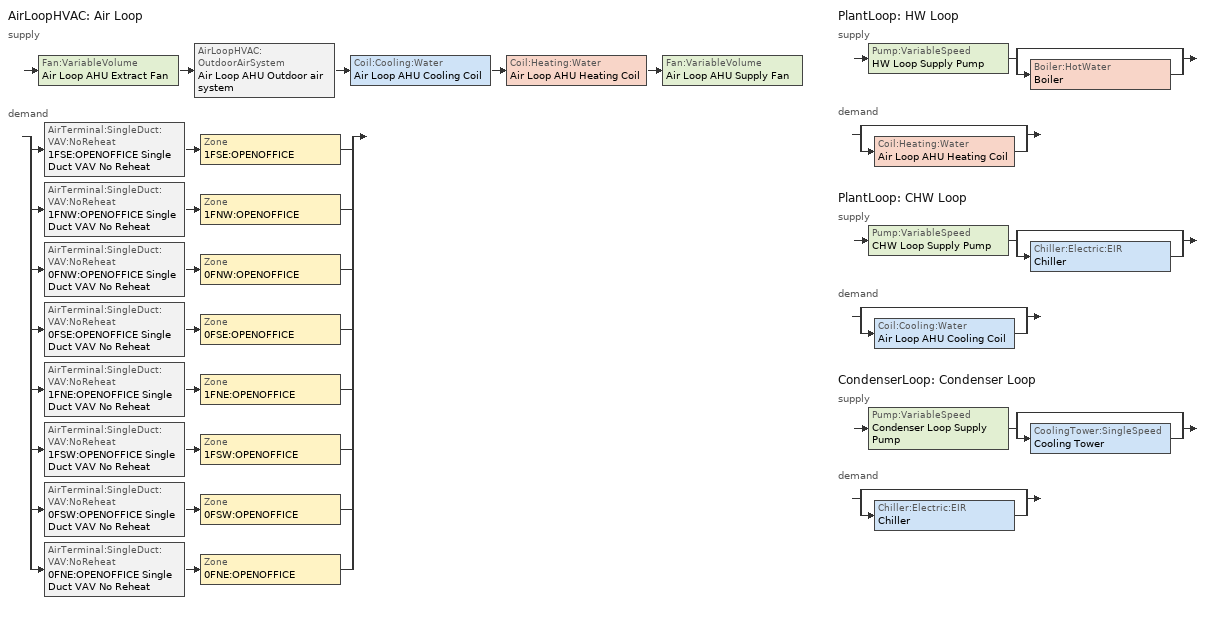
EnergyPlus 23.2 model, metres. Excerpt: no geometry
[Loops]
AirLoopHVAC 'Air Loop'
 supply: Fan:VariableVolume 'Air Loop AHU Extract Fan' > AirLoopHVAC:OutdoorAirSystem 'Air Loop AHU Outdoor air system' > Coil:Cooling:Water 'Air Loop AHU Cooling Coil' > Coil:Heating:Water 'Air Loop AHU Heating Coil' > Fan:VariableVolume 'Air Loop AHU Supply Fan'
 demand: split
  | AirTerminal:SingleDuct:VAV:NoReheat '1FSE:OPENOFFICE Single Duct VAV No Reheat' > Zone '1FSE:OPENOFFICE'
  | AirTerminal:SingleDuct:VAV:NoReheat '1FNW:OPENOFFICE Single Duct VAV No Reheat' > Zone '1FNW:OPENOFFICE'
  | AirTerminal:SingleDuct:VAV:NoReheat '0FNW:OPENOFFICE Single Duct VAV No Reheat' > Zone '0FNW:OPENOFFICE'
  | AirTerminal:SingleDuct:VAV:NoReheat '0FSE:OPENOFFICE Single Duct VAV No Reheat' > Zone '0FSE:OPENOFFICE'
  | AirTerminal:SingleDuct:VAV:NoReheat '1FNE:OPENOFFICE Single Duct VAV No Reheat' > Zone '1FNE:OPENOFFICE'
  | AirTerminal:SingleDuct:VAV:NoReheat '1FSW:OPENOFFICE Single Duct VAV No Reheat' > Zone '1FSW:OPENOFFICE'
  | AirTerminal:SingleDuct:VAV:NoReheat '0FSW:OPENOFFICE Single Duct VAV No Reheat' > Zone '0FSW:OPENOFFICE'
  | AirTerminal:SingleDuct:VAV:NoReheat '0FNE:OPENOFFICE Single Duct VAV No Reheat' > Zone '0FNE:OPENOFFICE'
PlantLoop 'HW Loop'
 supply: Pump:VariableSpeed 'HW Loop Supply Pump' > split
  | bypass
  | Boiler:HotWater 'Boiler'
 demand: split
  | bypass
  | Coil:Heating:Water 'Air Loop AHU Heating Coil'
PlantLoop 'CHW Loop'
 supply: Pump:VariableSpeed 'CHW Loop Supply Pump' > split
  | bypass
  | Chiller:Electric:EIR 'Chiller'
 demand: split
  | bypass
  | Coil:Cooling:Water 'Air Loop AHU Cooling Coil'
CondenserLoop 'Condenser Loop'
 supply: Pump:VariableSpeed 'Condenser Loop Supply Pump' > split
  | bypass
  | CoolingTower:SingleSpeed 'Cooling Tower'
 demand: split
  | bypass
  | Chiller:Electric:EIR 'Chiller'
[Sizing:System]
Air Loop: Type of Load to Size On=Sensible; Design Outdoor Air Flow Rate {m3/s}=autosize; Central Heating Maximum System Air Flow Ratio=0.3; Preheat Design Temperature {C}=5; Preheat Design Humidity Ratio {kgWater/kgDryAir}=0.008; Precool Design Temperature {C}=11; Precool Design Humidity Ratio {kgWater/kgDryAir}=0.008; Central Cooling Design Supply Air Temperature {C}=14; Central Heating Design Supply Air Temperature {C}=16; Type of Zone Sum to Use=Coincident; 100% Outdoor Air in Cooling=No; 100% Outdoor Air in Heating=No; Central Cooling Design Supply Air Humidity Ratio {kgWater/kgDryAir}=0.008; Central Heating Design Supply Air Humidity Ratio {kgWater/kgDryAir}=0.008; Cooling Supply Air Flow Rate Method=Designday; Heating Supply Air Flow Rate Method=Designday; System Outdoor Air Method=ZoneSum; Zone Maximum Outdoor Air Fraction=1; Cooling Design Capacity Method=CoolingDesignCapacity; Cooling Design Capacity {W}=autosize; Heating Design Capacity Method=HeatingDesignCapacity; Heating Design Capacity {W}=autosize; Central Cooling Capacity Control Method=VAV
[AirLoopHVAC]
Air Loop: Design Supply Air Flow Rate {m3/s}=autosize; Design Return Air Flow Fraction of Supply Air Flow=1
[Fan:VariableVolume] Availability Schedule=6:30 - 19:00 Mon - Fri; Fan Total Efficiency=0.7; Pressure Rise {Pa}=600; Maximum Flow Rate {m3/s}=autosize; Fan Power Minimum Flow Rate Input Method=Fraction; Fan Power Minimum Flow Fraction=0.25; Fan Power Minimum Air Flow Rate {m3/s}=0; Motor Efficiency=0.9; Motor In Airstream Fraction=1; Fan Power Coefficient 1=0.350712; Fan Power Coefficient 2=0.308505; Fan Power Coefficient 3=-0.541374; Fan Power Coefficient 4=0.871988; Fan Power Coefficient 5=0
Air Loop AHU Extract Fan; Air Loop AHU Supply Fan
[Controller:OutdoorAir]
Air Loop AHU Outdoor Air Controller: Minimum Outdoor Air Flow Rate {m3/s}=autosize; Maximum Outdoor Air Flow Rate {m3/s}=autosize; Economizer Control Type=NoEconomizer; Economizer Control Action Type=ModulateFlow; Lockout Type=NoLockout; Minimum Limit Type=FixedMinimum; High Humidity Control=No; High Humidity Outdoor Air Flow Ratio=1; Control High Indoor Humidity Based on Outdoor Humidity Ratio=Yes; Heat Recovery Bypass Control Type=BypassWhenWithinEconomizerLimits
[Coil:Cooling:Water]
Air Loop AHU Cooling Coil: Availability Schedule=On 24/7; Design Water Flow Rate {m3/s}=autosize; Design Air Flow Rate {m3/s}=autosize; Design Inlet Water Temperature {C}=autosize; Design Inlet Air Temperature {C}=autosize; Design Outlet Air Temperature {C}=autosize; Design Inlet Air Humidity Ratio {kgWater/kgDryAir}=autosize; Design Outlet Air Humidity Ratio {kgWater/kgDryAir}=autosize; Type of Analysis=SimpleAnalysis; Heat Exchanger Configuration=CrossFlow
[Coil:Heating:Water]
Air Loop AHU Heating Coil: Availability Schedule=On 24/7; U-Factor Times Area Value {W/K}=autosize; Maximum Water Flow Rate {m3/s}=autosize; Performance Input Method=UFactorTimesAreaAndDesignWaterFlowRate; Rated Capacity {W}=autosize; Rated Inlet Water Temperature {C}=80; Rated Inlet Air Temperature {C}=16; Rated Outlet Water Temperature {C}=70; Rated Outlet Air Temperature {C}=35; Rated Ratio for Air and Water Convection=0.5
[Sizing:Plant]
Name | Loop Type | Design Loop Exit Temperature {C} | Loop Design Temperature Difference {deltaC}
HW Loop | Heating | 80 | 10
CHW Loop | Cooling | 6 | 4
Condenser Loop | Condenser | 29 | 5
[PlantLoop] Maximum Loop Flow Rate {m3/s}=autosize; Minimum Loop Flow Rate {m3/s}=0; Plant Loop Volume {m3}=autocalculate; Load Distribution Scheme=SequentialLoad; Plant Loop Demand Calculation Scheme=SingleSetpoint; Common Pipe Simulation=None; Pressure Simulation Type=None
Name | Fluid Type | Plant Equipment Operation Scheme | Maximum Loop Temperature {C} | Minimum Loop Temperature {C} | User Defined Fluid Type
HW Loop | Water | HW Loop Operation | 100 | 10
CHW Loop | UserDefinedFluidType | CHW Loop Operation | 80 | 0 | CHW Loop Glycol Concentration
[PlantEquipmentOperationSchemes]
Name | Control Scheme 1 | Control Scheme 1 Schedule
HW Loop Operation | HW Loop Scheme 1 | Off 24/7
CHW Loop Operation | CHW Loop Scheme 1 | On 24/7
[PlantEquipmentOperation:HeatingLoad]
HW Loop Scheme 1: Load Range 1 Lower Limit {W}=0; Load Range 1 Upper Limit {W}=1e+15; Range 1 Equipment List=HW Loop Scheme 1 Range 1 Equipment List
[PlantEquipmentList]
HW Loop Scheme 1 Range 1 Equipment List: Boiler
CHW Loop Scheme 1 Range 1 Equipment List: Chiller
[Pump:VariableSpeed] Design Maximum Flow Rate {m3/s}=autosize; Design Pump Head {Pa}=20000; Design Power Consumption {W}=autosize; Motor Efficiency=0.9; Fraction of Motor Inefficiencies to Fluid Stream=0; Coefficient 1 of the Part Load Performance Curve=0; Coefficient 2 of the Part Load Performance Curve=1; Coefficient 3 of the Part Load Performance Curve=0; Coefficient 4 of the Part Load Performance Curve=0; Design Minimum Flow Rate {m3/s}=0; Pump Control Type=Intermittent
HW Loop Supply Pump; CHW Loop Supply Pump; Condenser Loop Supply Pump
[Boiler:HotWater]
Boiler: Fuel Type=NaturalGas; Nominal Capacity {W}=autosize; Nominal Thermal Efficiency=0.89; Efficiency Curve Temperature Evaluation Variable=LeavingBoiler; Normalized Boiler Efficiency Curve=CondensingBoilerEff; Design Water Flow Rate {m3/s}=autosize; Minimum Part Load Ratio=0; Maximum Part Load Ratio=1; Optimum Part Load Ratio=1; Water Outlet Upper Temperature Limit {C}=100; Boiler Flow Mode=NotModulated; On Cycle Parasitic Electric Load {W}=25; Sizing Factor=1
[PlantEquipmentOperation:CoolingLoad] Load Range 1 Lower Limit {W}=0; Load Range 1 Upper Limit {W}=1e+15
Name | Range 1 Equipment List
CHW Loop Scheme 1 | CHW Loop Scheme 1 Range 1 Equipment List
Condenser Loop Scheme 1 | Condenser Loop Scheme 1 Range 1 Equipment List
[Chiller:Electric:EIR]
Chiller: Reference Capacity {W}=autosize; Reference COP {W/W}=5.5; Reference Leaving Chilled Water Temperature {C}=6.67; Reference Entering Condenser Fluid Temperature {C}=29.4; Reference Chilled Water Flow Rate {m3/s}=autosize; Reference Condenser Fluid Flow Rate {m3/s}=autosize; Cooling Capacity Function of Temperature Curve=DOE-2 Centrifugal/5.50COP CAPFT; Electric Input to Cooling Output Ratio Function of Temperature Curve=DOE-2 Centrifugal/5.50COP EIRFT; Electric Input to Cooling Output Ratio Function of Part Load Ratio Curve=DOE-2 Centrifugal/5.50COP EIRFPLR; Minimum Part Load Ratio=0.1; Maximum Part Load Ratio=1; Optimum Part Load Ratio=1; Minimum Unloading Ratio=0.1; Condenser Type=WaterCooled; Condenser Fan Power Ratio {W/W}=0; Fraction of Compressor Electric Consumption Rejected by Condenser=1; Leaving Chilled Water Lower Temperature Limit {C}=2; Chiller Flow Mode=NotModulated; Design Heat Recovery Water Flow Rate {m3/s}=0; Sizing Factor=1; Basin Heater Capacity {W/K}=0; Basin Heater Setpoint Temperature {C}=2; Basin Heater Operating Schedule=On 24/7; Condenser Heat Recovery Relative Capacity Fraction=1
[CondenserLoop]
Condenser Loop: Fluid Type=Water; Condenser Equipment Operation Scheme=Condenser Loop Operation; Maximum Loop Temperature {C}=50; Minimum Loop Temperature {C}=5; Maximum Loop Flow Rate {m3/s}=autosize; Minimum Loop Flow Rate {m3/s}=0; Condenser Loop Volume {m3}=autocalculate; Load Distribution Scheme=SequentialLoad; Pressure Simulation Type=None
[CondenserEquipmentOperationSchemes]
Condenser Loop Operation: Control Scheme 1=Condenser Loop Scheme 1; Control Scheme 1 Schedule=On 24/7
[CondenserEquipmentList]
Condenser Loop Scheme 1 Range 1 Equipment List: Cooling Tower
[CoolingTower:SingleSpeed]
Cooling Tower: Design Water Flow Rate {m3/s}=autosize; Design Air Flow Rate {m3/s}=autosize; Design Fan Power {W}=autosize; Design U-Factor Times Area Value {W/K}=autosize; Free Convection Regime Air Flow Rate {m3/s}=autocalculate; Free Convection Regime Air Flow Rate Sizing Factor=0.1; Free Convection Regime U-Factor Times Area Value {W/K}=autocalculate; Free Convection U-Factor Times Area Value Sizing Factor=0.1; Performance Input Method=UFactorTimesAreaAndDesignWaterFlowRate; Heat Rejection Capacity and Nominal Capacity Sizing Ratio=1.25; Nominal Capacity {W}=100000; Free Convection Capacity {W}=autocalculate; Free Convection Nominal Capacity Sizing Factor=0.1; Design Inlet Air Dry-Bulb Temperature {C}=35; Design Inlet Air Wet-Bulb Temperature {C}=25.6; Design Approach Temperature {deltaC}=3.9; Design Range Temperature {deltaC}=5.6; Basin Heater Capacity {W/K}=0; Basin Heater Setpoint Temperature {C}=2; Basin Heater Operating Schedule=On 24/7; Evaporation Loss Mode=SaturatedExit; Evaporation Loss Factor {percent/K}=0.2; Drift Loss Percent {percent}=0.008; Blowdown Calculation Mode=ConcentrationRatio; Blowdown Concentration Ratio=3; Blowdown Makeup Water Usage Schedule=On 24/7; Capacity Control=FanCycling; Cell Control=MinimalCell; Cell Minimum  Water Flow Rate Fraction=0.33; Cell Maximum Water Flow Rate Fraction=2.5; Sizing Factor=1
[ZoneControl:Thermostat] Control Type Schedule=Control type schedule: Always 4
Name | Zone or ZoneList | Control 1
1FSE:OPENOFFICE Thermostat | 1FSE:OPENOFFICE | 1FSE:OPENOFFICE Dual SP
1FNW:OPENOFFICE Thermostat | 1FNW:OPENOFFICE | 1FNW:OPENOFFICE Dual SP
0FNW:OPENOFFICE Thermostat | 0FNW:OPENOFFICE | 0FNW:OPENOFFICE Dual SP
0FSE:OPENOFFICE Thermostat | 0FSE:OPENOFFICE | 0FSE:OPENOFFICE Dual SP
1FNE:OPENOFFICE Thermostat | 1FNE:OPENOFFICE | 1FNE:OPENOFFICE Dual SP
1FSW:OPENOFFICE Thermostat | 1FSW:OPENOFFICE | 1FSW:OPENOFFICE Dual SP
0FSW:OPENOFFICE Thermostat | 0FSW:OPENOFFICE | 0FSW:OPENOFFICE Dual SP
0FNE:OPENOFFICE Thermostat | 0FNE:OPENOFFICE | 0FNE:OPENOFFICE Dual SP
[ThermostatSetpoint:DualSetpoint]
Name | Heating Setpoint Temperature Schedule | Cooling Setpoint Temperature Schedule
1FSE:OPENOFFICE Dual SP | 1FSE:OPENOFFICE Heating Setpoint Schedule | 1FSE:OPENOFFICE Cooling Setpoint Schedule
1FNW:OPENOFFICE Dual SP | 1FNW:OPENOFFICE Heating Setpoint Schedule | 1FNW:OPENOFFICE Cooling Setpoint Schedule
0FNW:OPENOFFICE Dual SP | 0FNW:OPENOFFICE Heating Setpoint Schedule | 0FNW:OPENOFFICE Cooling Setpoint Schedule
0FSE:OPENOFFICE Dual SP | 0FSE:OPENOFFICE Heating Setpoint Schedule | 0FSE:OPENOFFICE Cooling Setpoint Schedule
1FNE:OPENOFFICE Dual SP | 1FNE:OPENOFFICE Heating Setpoint Schedule | 1FNE:OPENOFFICE Cooling Setpoint Schedule
1FSW:OPENOFFICE Dual SP | 1FSW:OPENOFFICE Heating Setpoint Schedule | 1FSW:OPENOFFICE Cooling Setpoint Schedule
0FSW:OPENOFFICE Dual SP | 0FSW:OPENOFFICE Heating Setpoint Schedule | 0FSW:OPENOFFICE Cooling Setpoint Schedule
0FNE:OPENOFFICE Dual SP | 0FNE:OPENOFFICE Heating Setpoint Schedule | 0FNE:OPENOFFICE Cooling Setpoint Schedule
[Sizing:Zone] Zone Cooling Design Supply Air Temperature Input Method=SupplyAirTemperature; Zone Cooling Design Supply Air Temperature {C}=14; Zone Cooling Design Supply Air Temperature Difference {deltaC}=5; Zone Heating Design Supply Air Temperature Input Method=SupplyAirTemperature; Zone Heating Design Supply Air Temperature {C}=50; Zone Heating Design Supply Air Temperature Difference {deltaC}=15; Zone Cooling Design Supply Air Humidity Ratio {kgWater/kgDryAir}=0.009; Zone Heating Design Supply Air Humidity Ratio {kgWater/kgDryAir}=0.004; Zone Heating Sizing Factor=1.25; Zone Cooling Sizing Factor=1.15; Cooling Design Air Flow Method=DesignDay; Cooling Design Air Flow Rate {m3/s}=0; Cooling Minimum Air Flow per Zone Floor Area {m3/s-m2}=0.00076; Cooling Minimum Air Flow {m3/s}=0; Cooling Minimum Air Flow Fraction=0; Heating Design Air Flow Method=DesignDay; Heating Design Air Flow Rate {m3/s}=0; Heating Maximum Air Flow per Zone Floor Area {m3/s-m2}=0.00203; Heating Maximum Air Flow {m3/s}=0.14158; Heating Maximum Air Flow Fraction=0.3; Account for Dedicated Outdoor Air System=No; Dedicated Outdoor Air System Control Strategy=NeutralSupplyAir; Dedicated Outdoor Air Low Setpoint Temperature for Design {C}=autosize; Dedicated Outdoor Air High Setpoint Temperature for Design {C}=autosize; Zone Load Sizing Method=Sensible Load Only No Latent Load; Zone Latent Cooling Design Supply Air Humidity Ratio Input Method=HumidityRatioDifference; Zone Cooling Design Supply Air Humidity Ratio Difference {kgWater/kgDryAir}=0.005; Zone Latent Heating Design Supply Air Humidity Ratio Input Method=HumidityRatioDifference; Zone Humidification Design Supply Air Humidity Ratio Difference {kgWater/kgDryAir}=0.005
Name | Design Specification Outdoor Air Object | Design Specification Zone Air Distribution Object
1FSE:OPENOFFICE | 1FSE:OPENOFFICE Design Specification Outdoor Air Object | 1FSE:OPENOFFICE Design Specification Zone Air Distribution Object
1FNW:OPENOFFICE | 1FNW:OPENOFFICE Design Specification Outdoor Air Object | 1FNW:OPENOFFICE Design Specification Zone Air Distribution Object
0FNW:OPENOFFICE | 0FNW:OPENOFFICE Design Specification Outdoor Air Object | 0FNW:OPENOFFICE Design Specification Zone Air Distribution Object
0FSE:OPENOFFICE | 0FSE:OPENOFFICE Design Specification Outdoor Air Object | 0FSE:OPENOFFICE Design Specification Zone Air Distribution Object
1FNE:OPENOFFICE | 1FNE:OPENOFFICE Design Specification Outdoor Air Object | 1FNE:OPENOFFICE Design Specification Zone Air Distribution Object
1FSW:OPENOFFICE | 1FSW:OPENOFFICE Design Specification Outdoor Air Object | 1FSW:OPENOFFICE Design Specification Zone Air Distribution Object
0FSW:OPENOFFICE | 0FSW:OPENOFFICE Design Specification Outdoor Air Object | 0FSW:OPENOFFICE Design Specification Zone Air Distribution Object
0FNE:OPENOFFICE | 0FNE:OPENOFFICE Design Specification Outdoor Air Object | 0FNE:OPENOFFICE Design Specification Zone Air Distribution Object
[DesignSpecification:OutdoorAir] Outdoor Air Method=Flow/Person; Outdoor Air Flow per Person {m3/s-person}=0.01; Outdoor Air Flow per Zone Floor Area {m3/s-m2}=0; Outdoor Air Flow Air Changes per Hour {1/hr}=0; Outdoor Air Schedule=On 24/7
Name | Outdoor Air Flow per Zone {m3/s}
1FSE:OPENOFFICE Design Specification Outdoor Air Object; 1FNW:OPENOFFICE Design Specification Outdoor Air Object; 1FNE:OPENOFFICE Design Specification Outdoor Air Object; 1FSW:OPENOFFICE Design Specification Outdoor Air Object | 0.798761
0FNW:OPENOFFICE Design Specification Outdoor Air Object; 0FSE:OPENOFFICE Design Specification Outdoor Air Object; 0FSW:OPENOFFICE Design Specification Outdoor Air Object; 0FNE:OPENOFFICE Design Specification Outdoor Air Object | 0.599238
[DesignSpecification:ZoneAirDistribution] Zone Air Distribution Effectiveness in Cooling Mode=1; Zone Air Distribution Effectiveness in Heating Mode=1; Zone Secondary Recirculation Fraction=0
1FSE:OPENOFFICE Design Specification Zone Air Distribution Object; 1FNW:OPENOFFICE Design Specification Zone Air Distribution Object; 0FNW:OPENOFFICE Design Specification Zone Air Distribution Object; 0FSE:OPENOFFICE Design Specification Zone Air Distribution Object; 1FNE:OPENOFFICE Design Specification Zone Air Distribution Object; 1FSW:OPENOFFICE Design Specification Zone Air Distribution Object; 0FSW:OPENOFFICE Design Specification Zone Air Distribution Object; 0FNE:OPENOFFICE Design Specification Zone Air Distribution Object
[Zone equipment]
1FSE:OPENOFFICE: 1FSE:OPENOFFICE Single Duct VAV No Reheat
1FNW:OPENOFFICE: 1FNW:OPENOFFICE Single Duct VAV No Reheat
0FNW:OPENOFFICE: 0FNW:OPENOFFICE Single Duct VAV No Reheat
0FSE:OPENOFFICE: 0FSE:OPENOFFICE Single Duct VAV No Reheat
1FNE:OPENOFFICE: 1FNE:OPENOFFICE Single Duct VAV No Reheat
1FSW:OPENOFFICE: 1FSW:OPENOFFICE Single Duct VAV No Reheat
0FSW:OPENOFFICE: 0FSW:OPENOFFICE Single Duct VAV No Reheat
0FNE:OPENOFFICE: 0FNE:OPENOFFICE Single Duct VAV No Reheat
[AirTerminal:SingleDuct:VAV:NoReheat] Availability Schedule=On 24/7; Maximum Air Flow Rate {m3/s}=autosize; Zone Minimum Air Flow Input Method=Constant; Constant Minimum Air Flow Fraction=0.3; Fixed Minimum Air Flow Rate {m3/s}=0.1; Minimum Air Flow Fraction Schedule=Min supply air flow fraction schedule: Always 0.3
1FSE:OPENOFFICE Single Duct VAV No Reheat; 1FNW:OPENOFFICE Single Duct VAV No Reheat; 0FNW:OPENOFFICE Single Duct VAV No Reheat; 0FSE:OPENOFFICE Single Duct VAV No Reheat; 1FNE:OPENOFFICE Single Duct VAV No Reheat; 1FSW:OPENOFFICE Single Duct VAV No Reheat; 0FSW:OPENOFFICE Single Duct VAV No Reheat; 0FNE:OPENOFFICE Single Duct VAV No Reheat
[SetpointManager:MixedAir] Control Variable=Temperature
Name | Setpoint Node or NodeList
Air Loop AHU Outdoor air system Mixed Air Manager | Air Loop AHU Mixed Air Outlet
Air Loop AHU Cooling Coil Mixed Air Manager | Air Loop AHU Cooling Coil Air Outlet Node
Air Loop AHU Heating Coil Mixed Air Manager | Air Loop AHU Heating Coil Air Outlet Node
[Controller:WaterCoil] Control Variable=Temperature; Actuator Variable=Flow; Controller Convergence Tolerance {deltaC}=autosize; Maximum Actuated Flow {m3/s}=autosize; Minimum Actuated Flow {m3/s}=0
Name | Action
Air Loop AHU Cooling Coil Controller | Reverse
Air Loop AHU Heating Coil Controller | Normal
[Schedule:Compact]
On 24/7: Through: 12/31, For: AllDays, Until: 24:00, 1
Off 24/7: Through: 12/31, For: AllDays, Until: 24:00, 0
Control type schedule: Always 4: Through: 12/31, For: AllDays, Until: 24:00, 4
Min supply air flow fraction schedule: Always 0.3: Through: 12/31, For: AllDays, Until: 24:00, 0.3
6:30 - 19:00 Mon - Fri: Through: 31 Dec, For: Weekdays SummerDesignDay WinterDesignDay, Until: 06:30, 0, Until: 19:00, 1, Until: 24:00, 0, For: Weekends, Until: 24:00, 0, For: AllOtherDays, Until: 24:00, 0
1FSE:OPENOFFICE Heating Setpoint Schedule; 1FNW:OPENOFFICE Heating Setpoint Schedule; 0FNW:OPENOFFICE Heating Setpoint Schedule; 0FSE:OPENOFFICE Heating Setpoint Schedule; 1FNE:OPENOFFICE Heating Setpoint Schedule; 1FSW:OPENOFFICE Heating Setpoint Schedule; 0FSW:OPENOFFICE Heating Setpoint Schedule; 0FNE:OPENOFFICE Heating Setpoint Schedule: Through: 31 Dec, For: Weekdays SummerDesignDay, Until: 05:00, 12, Until: 19:00, 12, Until: 24:00, 12, For: WinterDesignDay, Until: 24:00, 12, For: Weekends, Until: 24:00, 12, For: Holidays, Until: 24:00, 12, For: AllOtherDays, Until: 24:00, -50
1FSE:OPENOFFICE Cooling Setpoint Schedule; 1FNW:OPENOFFICE Cooling Setpoint Schedule; 0FNW:OPENOFFICE Cooling Setpoint Schedule; 0FSE:OPENOFFICE Cooling Setpoint Schedule; 1FNE:OPENOFFICE Cooling Setpoint Schedule; 1FSW:OPENOFFICE Cooling Setpoint Schedule; 0FSW:OPENOFFICE Cooling Setpoint Schedule; 0FNE:OPENOFFICE Cooling Setpoint Schedule: Through: 31 Dec, For: Weekdays SummerDesignDay, Until: 05:00, 100, Until: 19:00, 22, Until: 24:00, 100, For: Weekends, Until: 24:00, 100, For: Holidays, Until: 24:00, 100, For: WinterDesignDay AllOtherDays, Until: 24:00, 100
[Curve:Biquadratic]
Name | Coefficient1 Constant | Coefficient2 x | Coefficient3 x**2 | Coefficient4 y | Coefficient5 y**2 | Coefficient6 x*y | Minimum Value of x | Maximum Value of x | Minimum Value of y | Maximum Value of y
DOE-2 Centrifugal/5.50COP CAPFT | 0.257183 | 0.0387941 | -0.00021648 | 0.0467389 | -0.000940235 | -0.000342491 | 5 | 10 | 24 | 35
DOE-2 Centrifugal/5.50COP EIRFT | 0.933679 | -0.0581992 | 0.00449937 | 0.00242947 | 0.000485893 | -0.00121473 | 5 | 10 | 24 | 35
CondensingBoilerEff | 1.12497 | 0.0149639 | -0.0259983 | 0 | -1.40464e-06 | -0.00153624 | 0.1 | 1 | 30 | 85
[Curve:Quadratic]
DOE-2 Centrifugal/5.50COP EIRFPLR: Coefficient1 Constant=0.222903; Coefficient2 x=0.313387; Coefficient3 x**2=0.46371; Minimum Value of x=0; Maximum Value of x=1
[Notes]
Geometry convention template : Simple
Zone geometry and surface areas : 1-Inner
Zone volume calculation method : 1-Inner
Zone floor area calculation method : 1-Inner
Window to wall ratio method : 1-Inner
Hourly weather file: C:\ProgramData\DesignBuilder\Weather Data\USA_TX_HOUSTON D W  HOOKS_TMY3.epw
